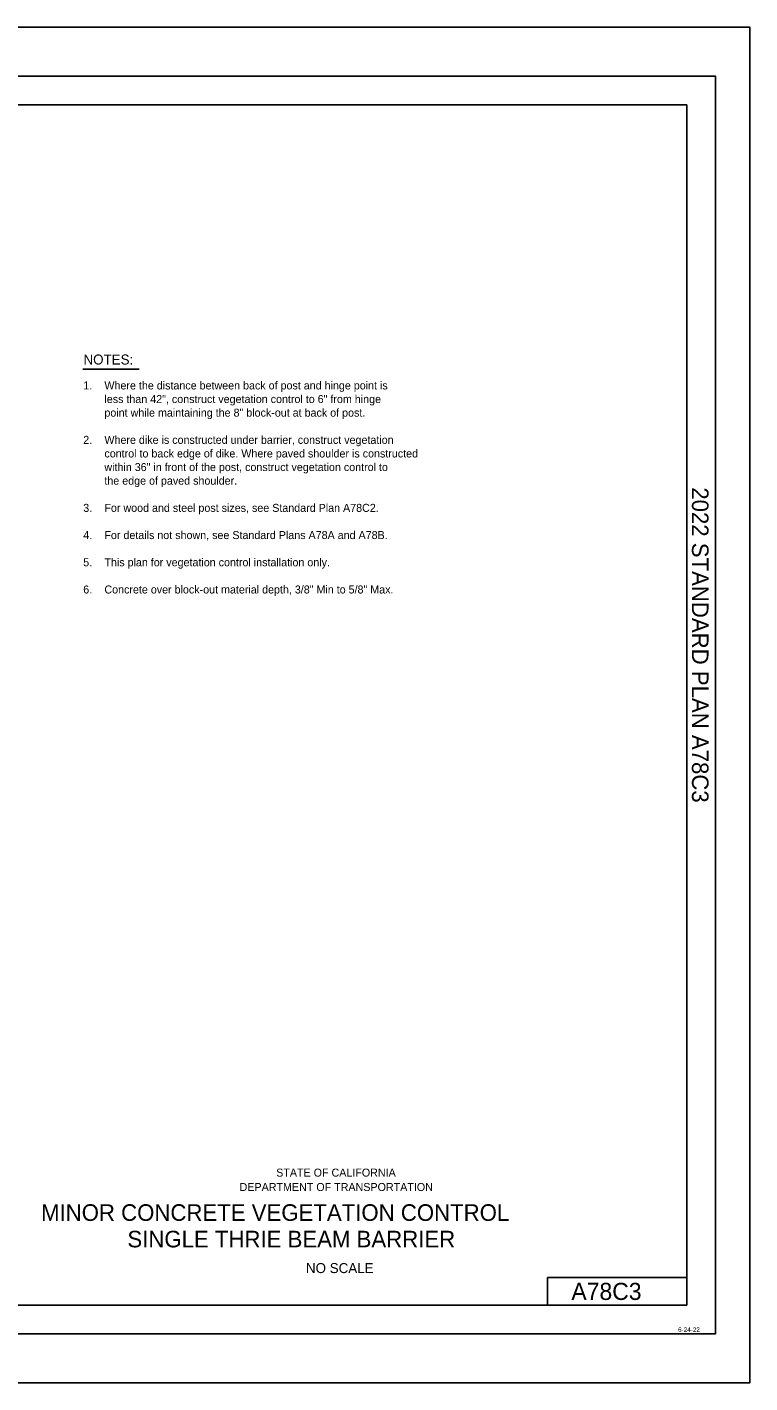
# Model space of a CAD drawing. Extents: x -893 to 867, y -474 to 712.
# Drawn here: x 235 to 867, y -474 to 712 of the extents above; entities that cross this region are included whole.
import ezdxf

# ---------------------------------------------------------------- set-up
doc = ezdxf.new("R2010")
doc.units = 0
doc.layers.add('10 Sheet Format', color=7, linetype='Continuous')
doc.layers.add('57 Undefined', color=7, linetype='Continuous')

msp = doc.modelspace()

# ---------------------------------------------------------------- linework, layer by layer
at = {"layer": '10 Sheet Format'}
for p, q in [((-813.5, 644), (811.5, 644)), ((811.5, -406), (811.5, 644)), ((689.5, -406), (689.5, -382)), ((689.5, -382), (811.5, -382)), ((-813.5, -406), (811.5, -406))]:
    msp.add_line(p, q, dxfattribs=at)
for points in [[(-893.5, -474), (866.5, -474), (866.5, 712), (-893.5, 712)], [(-863.4, 669), (836.6, 669), (836.6, -431), (-863.4, -431)], [(-863.4, 669), (836.6, 669), (836.6, -431), (-863.4, -431)]]:
    msp.add_lwpolyline(points, close=True, dxfattribs=at)
at = {"layer": '57 Undefined'}
msp.add_line((283.2, 412.8), (332.5, 412.8), dxfattribs=at)

# ---------------------------------------------------------------- texts
at = {"layer": '10 Sheet Format'}
msp.add_text('2022 STANDARD PLAN A78C3', height=14.5, rotation=270, dxfattribs=at).set_placement((815.9, 309.4))
for s, height, p in [('STATE OF CALIFORNIA', 7, (452.4, -293.6)), ('DEPARTMENT OF TRANSPORTATION', 7, (420.4, -306.2)), ('MINOR CONCRETE VEGETATION CONTROL', 14.5, (246.8, -332.3)), ('SINGLE THRIE BEAM BARRIER', 14.5, (322.3, -355.5)), ('NO SCALE', 8.75, (478.4, -378)), ('A78C3', 15, (710.5, -401.5)), ('6-24-22', 4, (803.8, -429.5))]:
    msp.add_text(s, height=height, dxfattribs=at).set_placement(p)
at = {"layer": '57 Undefined'}
for s, height, p in [('NOTES:', 8.75, (283.9, 416.8)), ('1.', 7, (283.7, 395)), ('Where the distance between back of post and hinge point is', 7, (302.2, 395)), ('less than 42", construct vegetation control to 6" from hinge', 7, (302.2, 383.1)), ('point while maintaining the 8" block-out at back of post.', 7, (302.2, 371.2)), ('2.', 7, (283.7, 347.4)), ('Where dike is constructed under barrier, construct vegetation', 7, (302.2, 347.4)), ('control to back edge of dike. Where paved shoulder is constructed', 7, (302.2, 335.5)), ('within 36" in front of the post, construct vegetation control to', 7, (302.2, 323.6)), ('the edge of paved shoulder.', 7, (302.2, 311.7)), ('3.', 7, (283.7, 287.9)), ('For wood and steel post sizes, see Standard Plan A78C2.', 7, (302.2, 287.9)), ('4.', 7, (283.7, 264.1)), ('For details not shown, see Standard Plans A78A and A78B.', 7, (302.2, 264.1)), ('5.', 7, (283.7, 240.3)), ('This plan for vegetation control installation only.', 7, (302.2, 240.3)), ('6.', 7, (283.7, 216.5)), ('Concrete over block-out material depth, 3/8" Min to 5/8" Max.', 7, (302.2, 216.5))]:
    msp.add_text(s, height=height, dxfattribs=at).set_placement(p)

doc.saveas('drawing.dxf')
